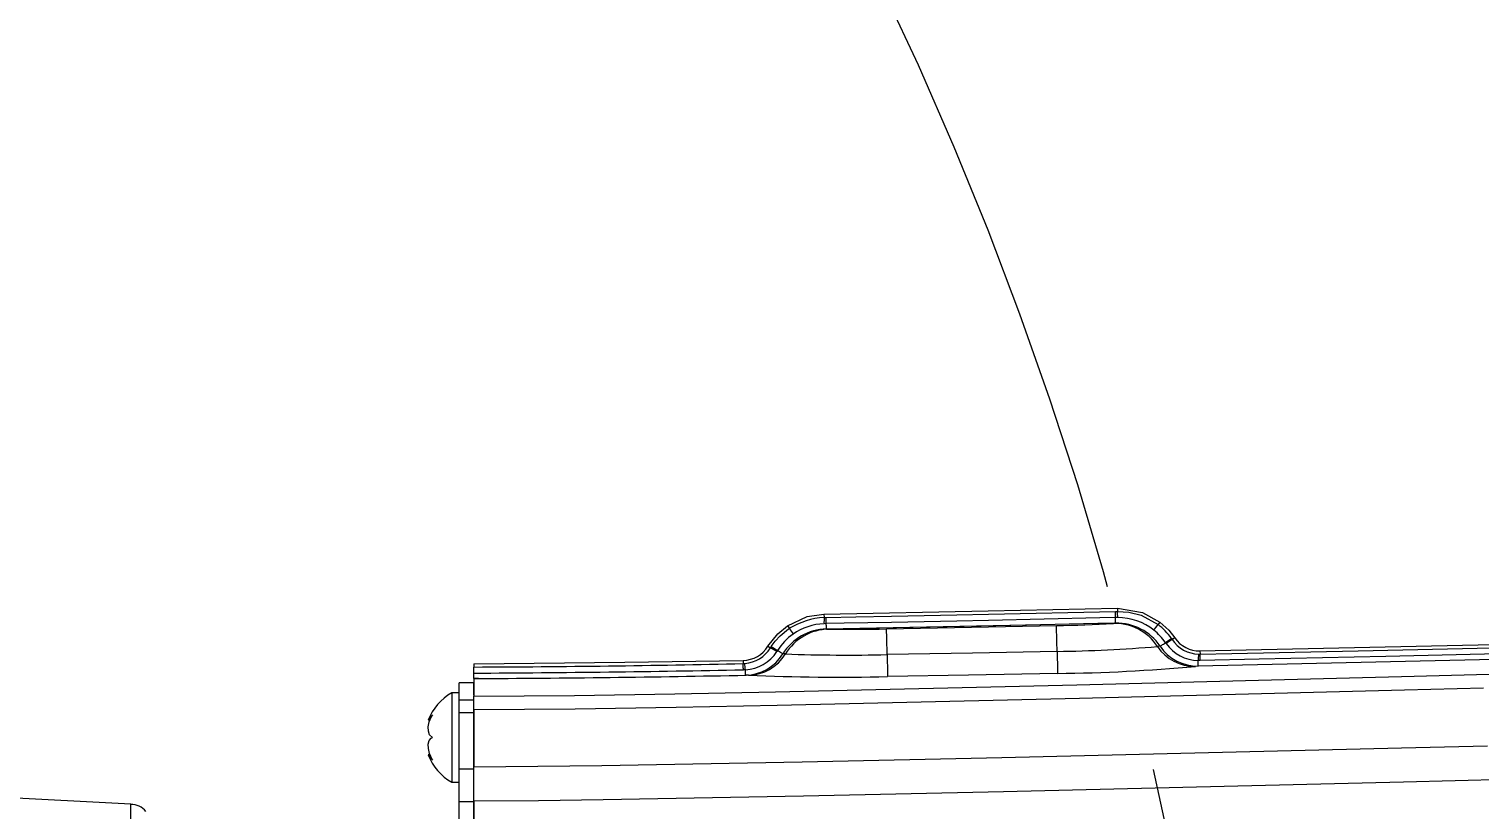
# Model space of a CAD drawing. Header units: millimetres. Extents: x 20 to 768, y 29 to 540.
# Drawn here: x 644.69 to 664.21, y 388.52 to 399.03 of the extents above; entities that cross this region are included whole.
import ezdxf

# ---------------------------------------------------------------- set-up
doc = ezdxf.new("R2010")
doc.units = ezdxf.units.MM
doc.linetypes.add('CENTERX2', pattern=[20.32, 12.7, -2.54, 2.54, -2.54])
doc.styles.add('SLDTEXTSTYLE0', font='TXT', dxfattribs={"width": 0.605})
doc.dimstyles.new('SLDDIMSTYLE1', dxfattribs={"dimtxt": 3.5, "dimasz": 3.5, "dimexe": 0, "dimexo": 0.0625, "dimgap": 0.875, "dimtad": 1, "dimtoh": 1, "dimdec": 4, "dimlfac": 10, "dimzin": 12, "dimdsep": 46, "dimtxsty": 'SLDTEXTSTYLE0', "dimsah": 1, "dimcen": 0.09, "dimadec": 1, "dimazin": 0, "dimtfac": 1, "dimtdec": 3, "dimtofl": 0, "dimtmove": 0, "dimatfit": 3, "dimfxl": 1, "dimfrac": 2, "dimtolj": 1, "dimtzin": 12, "dimarcsym": 0})
doc.dimstyles.new('SLDDIMSTYLE2', dxfattribs={"dimtxt": 3.5, "dimasz": 3.5, "dimexe": 0, "dimexo": 0.0625, "dimgap": 0.875, "dimtad": 1, "dimtoh": 1, "dimlfac": 10, "dimrnd": 1e-09, "dimzin": 12, "dimdsep": 46, "dimtxsty": 'SLDTEXTSTYLE0', "dimsah": 1, "dimcen": 0, "dimadec": 0, "dimazin": 0, "dimtfac": 1, "dimtdec": 3, "dimtofl": 0, "dimtmove": 0, "dimatfit": 3, "dimfxl": 1, "dimfrac": 2, "dimtolj": 1, "dimtzin": 12, "dimarcsym": 0})

# ---------------------------------------------------------------- blocks, each defined once
blk = doc.blocks.new('*D16')
at = {"color": 7, "linetype": 'Continuous', "lineweight": 0, "transparency": 16777216}
for p, q in [((463.857, 404.246), (457.23, 405.414)), ((668.128, 378.198), (768.307, 378.198))]:
    blk.add_line(p, q, dxfattribs=at)
blk.add_arc((611.578, 378.198), 155.229, 0, 170, dxfattribs=at)
for points in [[(458.707, 405.154), (459.883, 408.494), (458.825, 408.693)], [(766.807, 378.198), (767.306, 381.704), (766.229, 381.692)]]:
    blk.add_solid(points, dxfattribs=at)
at = {"color": 7, "linetype": 'Continuous', "lineweight": 0, "transparency": 16777216, "char_height": 3.5, "attachment_point": 1, "rotation": 355, "style": 'SLDTEXTSTYLE0'}
for s, insert in [('170', (620.444, 537.784)), ('%%d', (628.434, 537.075))]:
    blk.add_mtext(s, dxfattribs=dict(at, insert=insert))
blk = doc.blocks.new('*D18')
at = {"color": 7, "linetype": 'Continuous', "lineweight": 0, "transparency": 16777216}
blk.add_line((701.455, 498.291), (611.578, 378.198), dxfattribs=at)
blk.add_solid([(701.455, 498.291), (698.927, 495.811), (699.789, 495.166)], dxfattribs=at)
at = {"color": 7, "linetype": 'Continuous', "lineweight": 0, "transparency": 16777216, "char_height": 3.5, "attachment_point": 1, "rotation": 53.189, "style": 'SLDTEXTSTYLE0'}
for s, insert in [('1500', (650.717, 438.022)), ('R', (648.641, 435.249))]:
    blk.add_mtext(s, dxfattribs=dict(at, insert=insert))

msp = doc.modelspace()

# ---------------------------------------------------------------- linework, layer by layer
at = {"color": 7, "linetype": 'Continuous', "lineweight": 15}
for p, q in [((655.384842, 391.157174), (655.38573, 391.112756)), ((659.333095, 391.239078), (659.334079, 391.194856)), ((654.89533, 391.002522), (654.918802, 390.967704)), ((655.415818, 391.03031), (655.385083, 391.029407)), ((655.417225, 390.956754), (655.435545, 390.956897)), ((655.435545, 390.956897), (655.44588, 390.956461)), ((659.280086, 391.03367), (659.281773, 391.033907)), ((659.294021, 391.035005), (659.309787, 391.036419)), ((659.338096, 391.110894), (659.308204, 391.110546)), ((659.906492, 391.050992), (659.881154, 391.018044)), ((659.988404, 390.762641), (659.980598, 390.773968)), ((660.104764, 390.839537), (660.070867, 390.816698)), ((654.630566, 390.726408), (654.665462, 390.704968)), ((654.757947, 390.667558), (654.749802, 390.654691)), ((660.445246, 390.663158), (660.446266, 390.618899)), ((650.674552, 390.491276), (650.674552, 390.44658)), ((650.674552, 390.364281), (650.674552, 390.44658)), ((650.674552, 390.291204), (650.674552, 390.364281)), ((654.297373, 390.53666), (654.298178, 390.492084)), ((654.32739, 390.410239), (654.29968, 390.409391)), ((660.421932, 390.46017), (660.38391, 390.455737)), ((660.448119, 390.535069), (660.42032, 390.534831)), ((650.674552, 390.235774), (650.474552, 390.235774)), ((650.474552, 390.002948), (650.474552, 390.235774)), ((650.736213, 390.291837), (650.674552, 390.291204)), ((650.674552, 390.29105), (650.674552, 390.052668)), ((650.674552, 390.066367), (650.674552, 390.235774)), ((654.337561, 390.336351), (654.336557, 390.336367)), ((650.474552, 390.098485), (650.374553, 390.098485)), ((650.374553, 390.098485), (650.374553, 388.898485)), ((650.674552, 390.002948), (650.474552, 390.002948)), ((650.474552, 389.830458), (650.474552, 390.002948)), ((650.674552, 389.869482), (650.674552, 390.052668)), ((650.674552, 389.830458), (650.474552, 389.830458)), ((650.474552, 389.07216), (650.474552, 389.830458)), ((650.674552, 389.830458), (650.674552, 389.869482)), ((650.674552, 389.869482), (650.674552, 389.106599)), ((650.674552, 389.109433), (650.674552, 389.830458)), ((650.060118, 389.730129), (650.082323, 389.730129)), ((650.082595, 389.26684), (650.060118, 389.26684)), ((650.674552, 389.07216), (650.474552, 389.07216)), ((650.474552, 388.632497), (650.474552, 389.07216)), ((650.674552, 388.643302), (650.674552, 389.106599)), ((650.374553, 388.898485), (650.474552, 388.898485)), ((646.054769, 388.601414), (643.878144, 388.715486)), ((650.674552, 388.632497), (650.474552, 388.632497)), ((650.474552, 382.81098), (650.474552, 388.632497)), ((650.674552, 388.643302), (650.674552, 382.73315)), ((650.674552, 382.81098), (650.674552, 388.632497))]:
    msp.add_line(p, q, dxfattribs=at)
at = {"color": 8, "linetype": 'Continuous', "lineweight": 15}
for p, q in [((655.44588, 390.956461), (655.44757, 390.956389)), ((659.281773, 391.033907), (659.294021, 391.035005)), ((654.367364, 390.335868), (654.337561, 390.336351))]:
    msp.add_line(p, q, dxfattribs=at)
at = {"color": 7, "linetype": 'Continuous', "lineweight": 15, "flags": 128}
for points in [[(654.89533, 391.002522), (655.158922, 391.123992), (655.384842, 391.157174)], [(655.384842, 391.157174), (657.59582, 391.201958), (659.333095, 391.239078)], [(655.414194, 391.113208), (655.811319, 391.121001), (656.292662, 391.130626), (657.171178, 391.148638), (657.596776, 391.157545), (659.306378, 391.19416)], [(659.306378, 391.19416), (659.334073, 391.194856), (659.334079, 391.194856)], [(659.308204, 391.110546), (659.3079, 391.124585), (659.307611, 391.137856), (659.30734, 391.150218), (659.307093, 391.161538), (659.306872, 391.171695), (659.306676, 391.180579), (659.306512, 391.188093), (659.306378, 391.19416)], [(659.333095, 391.239078), (659.670729, 391.181859), (659.906492, 391.050992)], [(659.334079, 391.194856), (659.334085, 391.194856), (659.488398, 391.185218), (659.653494, 391.142843), (659.881148, 391.018047), (659.881154, 391.018044)], [(654.630566, 390.726408), (654.764435, 390.895168), (654.89533, 391.002522)], [(654.675949, 390.72163), (654.727525, 390.792763), (654.795337, 390.867437), (654.905025, 390.9583), (654.918799, 390.967701), (654.918802, 390.967704)], [(655.38573, 391.112756), (655.385736, 391.112756), (655.414194, 391.113208)], [(655.415818, 391.03031), (655.415547, 391.044227), (655.415291, 391.057383), (655.41505, 391.069635), (655.414832, 391.080853), (655.414632, 391.09092), (655.414459, 391.099728), (655.414313, 391.107185), (655.414194, 391.113208)], [(659.308204, 391.110546), (659.095964, 391.105988), (657.598541, 391.074275), (657.172919, 391.065449), (656.294349, 391.047586), (655.657548, 391.034996), (655.415818, 391.03031)], [(655.417225, 390.956754), (655.417201, 390.958018), (655.41713, 390.961839), (655.417008, 390.968133), (655.416844, 390.976768), (655.416635, 390.987555), (655.416394, 391.000263), (655.416119, 391.014617), (655.415818, 391.03031)], [(659.309787, 391.036419), (659.069842, 391.031305), (658.110056, 391.011041), (655.417225, 390.956754)], [(659.294016, 391.035343), (657.500548, 390.997525), (655.44588, 390.956531)], [(656.225935, 390.959623), (657.372204, 390.981836), (658.512959, 391.004621)], [(659.309787, 391.036419), (659.30976, 391.037747), (659.309677, 391.041637), (659.30954, 391.048008), (659.309355, 391.056719), (659.309122, 391.067583), (659.308848, 391.080366), (659.308541, 391.09479), (659.308204, 391.110546)], [(659.906492, 391.050992), (660.026023, 390.940464), (660.104764, 390.839537)], [(660.445246, 390.663158), (668.970925, 390.848168), (672.322208, 390.912033), (675.67432, 390.951278)], [(659.909392, 390.726114), (659.911648, 390.727628), (659.916118, 390.730634), (659.922701, 390.735058), (659.931249, 390.740802), (659.941566, 390.747734), (659.953413, 390.755698), (659.966526, 390.764509), (659.980598, 390.773968)], [(660.06085, 390.831297), (660.070864, 390.816703), (660.070867, 390.816698)], [(675.674552, 390.744835), (673.76827, 390.728349), (671.861989, 390.698172), (668.049425, 390.624254), (664.205504, 390.542409), (660.421932, 390.46017)], [(660.446266, 390.618899), (660.87184, 390.628259), (662.574119, 390.665905), (665.978688, 390.740875), (666.353268, 390.748994), (668.058253, 390.785358), (668.484509, 390.794272), (670.189608, 390.828874), (671.04221, 390.845273), (672.747571, 390.875491), (675.674367, 390.907694)], [(675.674367, 390.821228), (672.748995, 390.789315), (671.043837, 390.759368), (670.1913, 390.743103), (668.486297, 390.708842), (668.060059, 390.700012), (666.355116, 390.663963), (664.650214, 390.627074), (662.945325, 390.589746), (661.240456, 390.552358), (660.448119, 390.535069)], [(654.665462, 390.704968), (654.665465, 390.704974), (654.675949, 390.72163)], [(654.830733, 390.622731), (654.82845, 390.624138), (654.823894, 390.626943), (654.817173, 390.631082), (654.808441, 390.636461), (654.797894, 390.642956), (654.785774, 390.65042), (654.772357, 390.658684), (654.757947, 390.667558)], [(654.866359, 390.622267), (654.835493, 390.622908), (654.830733, 390.622731)], [(658.522296, 390.657468), (657.381305, 390.635245), (656.234703, 390.613581)], [(659.909392, 390.726114), (659.90488, 390.725871), (659.874404, 390.72246)], [(660.425529, 390.619087), (660.44626, 390.618899), (660.446266, 390.618899)], [(660.448119, 390.535069), (660.447809, 390.549144), (660.447517, 390.56245), (660.447243, 390.574845), (660.446993, 390.586196), (660.446766, 390.59638), (660.44657, 390.605286), (660.446403, 390.61282), (660.446266, 390.618899)], [(650.674552, 390.491276), (652.702535, 390.510323), (654.297373, 390.53666)], [(654.298178, 390.492084), (654.298184, 390.492084), (654.319105, 390.493087)], [(654.29968, 390.409391), (654.299429, 390.423275), (654.299191, 390.436396), (654.29897, 390.448617), (654.298765, 390.459806), (654.298583, 390.469847), (654.298422, 390.478634), (654.298288, 390.486072), (654.298178, 390.492084)], [(654.328704, 390.336494), (654.32868, 390.337747), (654.328615, 390.341569), (654.328502, 390.347877), (654.328347, 390.356533), (654.328156, 390.367352), (654.327926, 390.3801), (654.32767, 390.394499), (654.32739, 390.410239)], [(658.529663, 390.360566), (657.32989, 390.337709), (656.241614, 390.317601)], [(660.421932, 390.46017), (660.421902, 390.461525), (660.421819, 390.465458), (660.421679, 390.471885), (660.421488, 390.480665), (660.421253, 390.491609), (660.420975, 390.504477), (660.420663, 390.518989), (660.42032, 390.534831)], [(650.674552, 390.052668), (652.027399, 390.062136), (653.379238, 390.085236), (654.73007, 390.114017), (658.785585, 390.209377), (663.156861, 390.32075), (664.337886, 390.351141)], [(664.259881, 390.16165), (663.198287, 390.134594), (658.825237, 390.024315), (654.753933, 389.929735), (653.395123, 389.901348), (652.03532, 389.878721), (650.674552, 389.869482)], [(650.115285, 389.498484), (650.075487, 389.536218), (650.060347, 389.583498), (650.059915, 389.644208), (650.073228, 389.707422), (650.099284, 389.772465), (650.115285, 389.801593)], [(650.115285, 389.801593), (650.07549, 389.752329), (650.060347, 389.73291), (650.060118, 389.732614)], [(650.115285, 389.195375), (650.075487, 389.282377), (650.060347, 389.349073), (650.059915, 389.410343), (650.073228, 389.456459), (650.099284, 389.488835), (650.115285, 389.498484)], [(650.674552, 389.106599), (651.535845, 389.111737), (652.397135, 389.122718), (655.089495, 389.171611), (657.779709, 389.231572), (663.15924, 389.360437), (664.316392, 389.388596)], [(650.060118, 389.264355), (650.059915, 389.26462), (650.073225, 389.247522), (650.099281, 389.214857), (650.115285, 389.195375)], [(664.575547, 388.933533), (663.183695, 388.899356), (657.800436, 388.769328), (655.107376, 388.708879), (652.412165, 388.659618), (651.543805, 388.648489), (650.674552, 388.643302)]]:
    msp.add_lwpolyline(points, dxfattribs=at)
at = {"color": 8, "linetype": 'Continuous', "lineweight": 15, "flags": 128}
msp.add_lwpolyline([(646.054387, 388.274885), (646.054221, 388.414721), (646.054283, 388.51672), (646.054489, 388.579987), (646.054766, 388.601414), (646.054766, 388.601349)], dxfattribs=at)
at = {"color": 7, "linetype": 'CENTERX2', "lineweight": 0}
msp.add_circle((611.578143, 378.198485), 49.44, dxfattribs=at)
msp.add_arc((611.578143, 378.198485), 150, 190, 170, dxfattribs=at)
at = {"color": 7, "linetype": 'Continuous', "lineweight": 15}
for centre, radius, start, end in [((656.891758, 391.03592), 2.447487, 1.7554042, 3.7233061), ((655.430165, 390.252129), 0.704744, 91.0521078, 148.2733656), ((655.461671, 390.259288), 0.697244, 91.1588055, 148.6281125), ((655.459545, 390.051091), 1.064229, 93.9772233, 120.5378651), ((658.278515, 393.096191), 3.977202, 212.3555892, 213.6983668), ((655.416054, 390.25029), 0.779732, 92.2764006, 124.9296378), ((657.735506, 391.052847), 2.35054, 178.5395186, 180.5713827), ((655.752437, 411.253989), 20.299889, 269.1394897, 271.3365537), ((637.086726, 390.301551), 19.150519, 0.9335919, 1.9692501), ((658.316608, 406.333903), 15.330539, 270.7338562, 273.6032411), ((640.315304, 390.341474), 18.209735, 0.9943042, 2.0870134), ((659.293564, 390.336318), 0.697482, 33.6159683, 91.1072303), ((659.325432, 390.332187), 0.704406, 34.0027989, 91.2726766), ((659.339609, 390.33207), 0.778825, 51.5253818, 90.1113292), ((656.097981, 393.786155), 4.687733, 322.6439956, 323.8074376), ((659.343275, 390.33676), 0.772872, 34.4503409, 51.5218042), ((659.373914, 390.350128), 0.838692, 35.0095991, 52.7856629), ((655.414023, 390.253948), 0.77557, 124.9613232, 147.7714182), ((655.407097, 397.260967), 7.937133, 305.1848214, 305.8967734), ((663.274484, 385.839704), 5.918922, 122.7687787, 123.7232648), ((660.424405, 391.065927), 0.531112, 214.8227062, 269.5592533), ((660.443554, 391.068507), 0.449782, 214.0451793, 267.7032496), ((660.439309, 391.06852), 0.405405, 214.3900368, 270.8392348), ((654.290445, 390.93624), 0.399639, 270.9933272, 328.3282129), ((654.278192, 390.948998), 0.457743, 275.1279717, 327.7838306), ((654.30377, 390.938245), 0.528534, 272.5614022, 327.5548151), ((654.318236, 390.938224), 0.601821, 270.996631, 328.3835318), ((654.356011, 390.93355), 0.59779, 271.0881697, 328.6191333), ((652.115296, 386.331162), 5.062956, 58.6443078, 59.7555004), ((658.689164, 396.718241), 7.215624, 236.2076946, 236.987633), ((655.699663, 414.111737), 23.504246, 267.9682464, 271.3043662), ((677.180681, 390.954601), 20.948754, 180.9327481, 181.7424928), ((658.314286, 409.081973), 18.42568, 270.6468355, 274.8570983), ((678.635105, 391.007992), 20.115863, 180.998444, 181.8443743), ((660.37242, 391.05379), 0.598163, 213.6357574, 271.1007101), ((660.408726, 391.061586), 0.601562, 213.8947108, 271.257882), ((662.331209, 390.458971), 1.912395, 175.1972883, 177.7266322), ((649.744993, 608.774879), 218.330278, 270.24394218, 271.1949656), ((649.034158, 667.871521), 277.512088, 270.33868148, 271.08719689), ((652.434023, 390.262734), 1.899104, 4.4547126, 6.9668818), ((658.279143, 413.352444), 22.993243, 270.6242723, 275.2521226), ((649.507128, 633.428353), 243.139548, 270.27510435, 271.13836341), ((655.587919, 419.406989), 29.096732, 267.5958407, 271.2873309), ((650.714451, 389.486546), 0.7, 119.0497472, 159.4006341), ((650.714451, 389.510423), 0.7, 200.6255364, 240.9502528), ((646.063663, 388.347491), 0.249829, 38.2659207, 92.0914376)]:
    msp.add_arc(centre, radius, start, end, dxfattribs=at)

# ---------------------------------------------------------------- dimensions: what is measured, and where the dimension line sits
at = {"color": 7, "linetype": 'Continuous', "lineweight": 0}
dim = msp.add_angular_dim_2l(base=(625.107251, 532.836893), line1=((668.128225, 378.198485), (456.415654, 378.198485)), line2=((611.578143, 378.198485), (463.85698, 404.245711)), text='170%%d', dimstyle='SLDDIMSTYLE1', dxfattribs=at)
dim.commit()
dim.dimension.update_dxf_attribs({"geometry": '*D16', "text_midpoint": (625.107251, 532.836893), "dimtype": 162})
dim = msp.add_radius_dim(center=(611.578143, 378.198485), mpoint=(701.454806, 498.290888), dimstyle='SLDDIMSTYLE2', dxfattribs=at)
dim.commit()
dim.dimension.update_dxf_attribs({"geometry": '*D18', "text_midpoint": (656.516484, 438.244696), "dimtype": 164})

doc.saveas('drawing.dxf')
